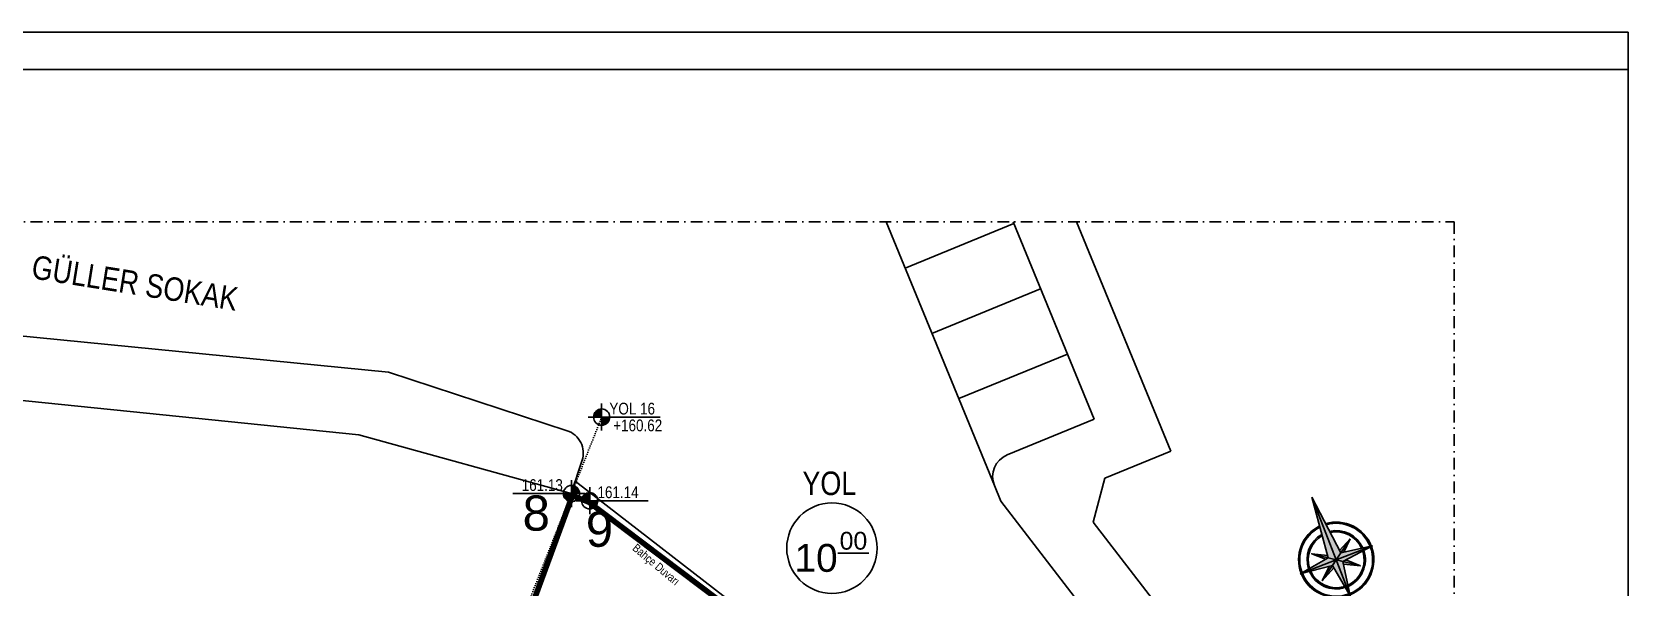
# Model space of a CAD drawing. Header units: millimetres. Extents: x 82776 to 137242, y 11666 to 27998.
# Drawn here: x 124138 to 125837, y 18519 to 19109 of the extents above; entities that cross this region are included whole.
import ezdxf
from ezdxf.xclip import XClip

# ---------------------------------------------------------------- set-up
doc = ezdxf.new("R2010")
doc.units = ezdxf.units.MM
doc.header["$XCLIPFRAME"] = 0
for name, pattern in [('ACAD_ISO03W100', [30, 12, -18]), ('ACAD_ISO07W100', [3, 0, -3]), ('DASHDOT', [1, 0.5, -0.25, 0, -0.25])]:
    doc.linetypes.add(name, pattern=pattern)
for name, color, linetype in [('0_IFC_Elevation_3', 21, 'Continuous'), ('0_IFC_Elevation_4', 11, 'Continuous'), ('0_IFC_Legend_Viewport', 7, 'Continuous'), ('0_IFC_Notation_Level_200', 160, 'Continuous'), ('0_IFC_Notation_Section_50', 10, 'Continuous'), ('0_IFC_Parsel Sınırı', 191, 'ACAD_ISO03W100'), ('0_IFC_Text_Explanation_100', 231, 'Continuous'), ('0_IFC_Text_Explanation_200', 231, 'Continuous'), ('0_IFC_Text_Explanation_50', 231, 'Continuous'), ('2_IFC_Handrail', 181, 'Continuous')]:
    doc.layers.add(name, color=color, linetype=linetype)
doc.styles.add('17-002_250_Mesa_Beykoz_10-Aplikasyon_Vaziyet_Peyzaj$0$Standard', font='arial.ttf')
doc.styles.add('IFC_TEXT', font='ARIALN.TTF')
doc.styles.get("Standard").update_dxf_attribs({"font": 'arial.ttf'})

# ---------------------------------------------------------------- blocks, each defined once
blk = doc.blocks.new('*U1736')
at = {"layer": '0_IFC_Legend_Viewport', "transparency": 33554687}
blk.add_lwpolyline([(-5112.2, 2920), (0, 2920), (0, 0), (-5112.2, 0)], close=True, dxfattribs=at)
at = {"style": 'IFC_TEXT'}
for tag, p in [('PAFTA', (-3114.5, 17.9)), ('OLCEK', (-110.4, 17.9))]:
    blk.add_attdef(tag, p, '', height=35, dxfattribs=at)
blk = doc.blocks.new('A$C13A74F9A')
at = {"layer": '0_IFC_Text_Explanation_50', "true_color": 0x636466}
h = blk.add_hatch(color=251, dxfattribs=at)
h.dxf.hatch_style = 1
h.paths.add_polyline_path([(0, 159.2), (-16.1, 11.3), (0, 0)])
h.paths.add_polyline_path([(48.7, 34.1), (15.5, 17.3), (16.1, 11.3)])
h.paths.add_polyline_path([(16.1, 11.3), (0, 0), (91.8, 0)])
h.paths.add_polyline_path([(21.4, -8.5), (13.5, -9.5), (48.7, -34.1)])
h.paths.add_polyline_path([(0, 0), (-13.5, -9.5), (0, -91.8)])
h.paths.add_polyline_path([(-13.5, -9.5), (-21.4, -8.5), (-48.7, -34.1)])
h.paths.add_polyline_path([(-16.1, 11.3), (-91.8, 0), (0, 0)])
h.paths.add_polyline_path([(-15.5, 17.3), (-48.7, 34.1), (-16.1, 11.3)])
at = {"layer": '0_IFC_Text_Explanation_50', "true_color": 0x939598}
h = blk.add_hatch(color=252, dxfattribs=at)
h.dxf.hatch_style = 1
h.paths.add_polyline_path([(0, 159.2), (0, 0), (16.1, 11.3)])
h.paths.add_polyline_path([(48.7, 34.1), (16.1, 11.3), (23.2, 10.2)])
h.paths.add_polyline_path([(91.8, 0), (0, 0), (13.5, -9.5)])
h.paths.add_polyline_path([(13.5, -9.5), (13.5, -9.5), (12.5, -15.8), (48.7, -34.1)])
h.paths.add_polyline_path([(13.5, -9.5), (0, 0), (0, -91.8)])
h.paths.add_polyline_path([(-12.5, -15.8), (-13.5, -9.5), (-48.7, -34.1)])
h.paths.add_polyline_path([(0, 0), (-91.8, 0), (-13.5, -9.5)])
h.paths.add_polyline_path([(-23.2, 10.2), (-48.7, 34.1), (-16.1, 11.3)])
at = {"layer": '0_IFC_Text_Explanation_50'}
for p, q in [((-16.1, 11.3), (0, 159.2)), ((0, 159.2), (16.1, 11.3)), ((-91.8, 0), (-16.1, 11.3)), ((16.1, 11.3), (91.8, 0)), ((0, -91.8), (-13.5, -9.5)), ((13.9, -9.7), (0, 0)), ((0, 0), (0, -91.8))]:
    blk.add_line(p, q, dxfattribs=at)
for points in [[(0, -91.8), (0, 159.2)], [(0, 0), (-48.7, 34.1)], [(-15.5, 17.3), (-48.7, 34.1), (-23.2, 10.2)], [(0, 0), (48.7, 34.1)], [(48.7, 34.1), (15.5, 17.3)], [(48.7, 34.1), (23.2, 10.2)], [(-91.8, 0), (0, 0)], [(0, 0), (-48.7, -34.1)], [(-48.7, -34.1), (-21.4, -8.5)], [(-48.7, -34.1), (-12.5, -15.8)], [(0, 0), (48.7, -34.1)], [(91.8, 0), (0, 0)], [(0, -91.8), (13.5, -9.5)], [(48.7, -34.1), (12.5, -15.8)], [(48.7, -34.1), (21.4, -8.5)]]:
    blk.add_lwpolyline(points, dxfattribs=at)
for points in [[(-91.8, 0), (0, 0), (-13.5, -9.5)], [(91.8, 0), (0, 0), (13.5, -9.5)]]:
    blk.add_lwpolyline(points, close=True, dxfattribs=at)
for radius, start, end in [(89.1, 94.9431, 179.7437), (86.2, 95.3202, 179.4499), (89.1, 0.2563, 85.0569), (86.2, 0.5501, 84.6798), (69, 98.261, 177.1642), (66.1, 98.9053, 176.665), (69, 2.8358, 81.739), (66.1, 3.335, 81.0947), (89.1, 180.2151, 269.7175), (86.2, 180.4617, 269.3936), (69, 182.3776, 266.8716), (66.1, 182.7955, 266.3203), (89.1, 270.2825, 359.7849), (86.2, 270.6064, 359.5383), (69, 273.1284, 357.6224), (66.1, 273.6797, 357.2045)]:
    blk.add_arc((0, 0), radius, start, end, dxfattribs=at)
blk = doc.blocks.new('ARAZİYOLLAR_2')
at = {"layer": '0_IFC_Elevation_3'}
for p, q in [((7611.7, -7919.9, 3462.4), (9619.6, -6744.7, 3462.4)), ((7950.5, -8300.9, 3462.4), (9856.6, -7185.3, 3462.4)), ((7861, -8642.9, 3462.4), (9927.2, -7433.6, 3462.4)), ((8727.2, -7846.3, 3462.4), (8474.6, -7414.8, 3462.4)), ((8468.3, -7997.8, 3462.4), (8215.7, -7566.3, 3462.4)), ((8209.4, -8149.4, 3462.4), (7956.8, -7717.9, 3462.4)), ((7549.3, -7956.4, 3462.4), (7611.6, -7919.9, 3462.4)), ((6875, -8645.9, 3462.4), (7549.3, -7956.4, 3462.4)), ((7950.5, -8300.9, 3462.4), (7748.4, -7955.7, 3462.4)), ((7063.7, -8821.1, 3462.4), (7516.4, -8358.1, 3462.4)), ((7516.4, -8358.1, 3462.4), (7708.1, -8381.7, 3462.4)), ((7708.1, -8381.7, 3462.4), (7861, -8642.9, 3462.4))]:
    blk.add_line(p, q, dxfattribs=at)
at = {"layer": '0_IFC_Elevation_3', "elevation": 3462.4}
blk.add_lwpolyline([(7326.5, -6140.6), (7472.8, -6166.7, 0.414214), (7588.7, -6085.8), (7729, -5298), (7616.1, -2592.8)], format="xyb", dxfattribs=at)
for points in [[(5325.1, -2776.6), (7366.3, -3099.2), (7447.8, -5209.8), (7326.5, -6140.6), (7380.1, -6150.2), (6895.9, -6999.5)], [(7325.1, -6140.4), (7326.2, -6140.6)]]:
    blk.add_lwpolyline(points, dxfattribs=at)
at = {"layer": '0_IFC_Elevation_3'}
blk.add_arc((7662.1, -8006.2, 3462.4), 100, 30.33975, 120.33975, dxfattribs=at)
at = {"layer": '0_IFC_Parsel Sınırı', "linetype": 'Continuous', "ltscale": 5, "const_width": 10, "elevation": 3462.4}
blk.add_lwpolyline([(5323.2, -760.4), (5322.3, -1259.6), (5325.1, -2776.6), (5018.8, -2728.2), (5032, -4366.9), (5024.5, -5117), (5019.3, -5645.1), (7326.4, -6140.9), (7306.8, -6222.6), (6955.6, -6856.3), (5972.9, -8325.1), (6123, -8355.3), (6103.7, -8389.3), (5666.1, -9177.7), (2891.3, -8408.4), (-1.4, -8102.4), (-301.4, -7769.4), (-295.7, -5423), (-290.7, -3181.4), (-205.1, -2247.2), (0, 0), (1862.5, -268.3), (3023.4, -433)], close=True, dxfattribs=at)
at = {"layer": '0_IFC_Parsel Sınırı'}
for p in [(7326.4, -6140.9), (7306.8, -6222.6, 404.8)]:
    blk.add_point(p, dxfattribs=at)
at = {"layer": '0_IFC_Text_Explanation_100'}
blk.add_line((7233.2, -7300.1, 3462.4), (7251.7, -7430.8, 3462.4), dxfattribs=at)
blk.add_circle((7251.1, -7272.3, 3462.4), 192.6, dxfattribs=at)
at = {"lineweight": 0, "ltscale": 100, "xscale": 1.8, "yscale": 1.8, "zscale": 1.8, "rotation": 299.3203037162538}
blk.add_blockref('A$C13A74F9A', (7502.1, -9405.2, 3462.4), dxfattribs=at)
at = {"layer": '0_IFC_Parsel Sınırı'}
for s, p in [('8', (7140.8, -5957.3)), ('9', (7110.4, -6233.4, 404.8))]:
    blk.add_text(s, height=150, rotation=278.03072, dxfattribs=at).set_placement(p)
at = {"layer": '0_IFC_Text_Explanation_100', "style": '17-002_250_Mesa_Beykoz_10-Aplikasyon_Vaziyet_Peyzaj$0$Standard'}
for s, height, p in [('10', 118.45, (7129.1, -7128.2, 3462.4)), ('00', 75.8, (7249.3, -7305.4, 3462.4))]:
    blk.add_text(s, height=height, rotation=278.03075, dxfattribs=at).set_placement(p)
at = {"layer": '0_IFC_Text_Explanation_200', "style": 'IFC_TEXT', "oblique": 0}
blk.add_text('GÜLLER SOKAK', height=100, rotation=268.97122, dxfattribs=at).set_placement((7912.6, -3732.3, 42859049))
at = {"layer": '0_IFC_Text_Explanation_200', "style": 'IFC_TEXT'}
blk.add_text('YOL', height=100, rotation=278.03072, dxfattribs=at).set_placement((7457.4, -7116.1, 42859049))
blk = doc.blocks.new('0_IFC_NOTATION_LEVEL_200')
at = {"layer": '0_IFC_Notation_Level_200'}
h = blk.add_hatch(color=256, dxfattribs=at)
h.dxf.hatch_style = 1
h.paths.add_polyline_path([(0, 0), (0, 576, 0.4142136), (-576, 0)])
h.paths.add_polyline_path([(0, -576, 0.4142136), (576, 0), (0, 0)])
for p, q in [((0, 0), (-960, 0)), ((0, 960), (0, -960)), ((0, 0), (4154, 0))]:
    blk.add_line(p, q, dxfattribs=at)
blk.add_circle((0, 0), 576, dxfattribs=at)
at = {"layer": '0_IFC_Notation_Level_200', "style": 'IFC_TEXT'}
for tag, p in [('LEVEL_ABOVE', (549, 185)), ('LEVEL_BELOW', (549, -1005))]:
    blk.add_attdef(tag, p, '', height=800, dxfattribs=at)
blk = doc.blocks.new('BLOK KOSE KOTLARI')
at = {"layer": '0_IFC_Notation_Level_200', "linetype": 'ACAD_ISO07W100', "lineweight": 0, "ltscale": 3, "elevation": -346238.3}
blk.add_lwpolyline([(5815.9, 4598.1), (4790.5, 2003)], dxfattribs=at)
ref = blk.add_blockref('0_IFC_NOTATION_LEVEL_200', (5815.9, 4598.1, -346238.3), dxfattribs=dict(xscale=0.06, yscale=0.06, zscale=0.06))
ref.add_attrib('LEVEL_BELOW', '+160.62', (5865.1, 4537.8, -346238.3), dxfattribs={"layer": '0_IFC_Notation_Level_200', "height": 50, "rotation": 0, "style": 'IFC_TEXT'})
ref.add_attrib('LEVEL_ABOVE', 'YOL 16', (5848.9, 4609.2, -346238.3), dxfattribs={"layer": '0_IFC_Notation_Level_200', "height": 50, "rotation": 0, "style": 'IFC_TEXT'})
ref = blk.add_blockref('0_IFC_NOTATION_LEVEL_200', (5687.3, 4272.6, -346238.3), dxfattribs=dict(xscale=-0.06, yscale=0.06, zscale=0.06))
ref.add_attrib('LEVEL_ABOVE', '161.13', (5475.5, 4283.7, -346238.3), dxfattribs={"layer": '0_IFC_Notation_Level_200', "height": 50, "rotation": 360, "style": 'IFC_TEXT'})
ref = blk.add_blockref('0_IFC_NOTATION_LEVEL_200', (5765, 4241.9, -346238.3), dxfattribs=dict(xscale=0.06, yscale=0.06, zscale=0.06))
ref.add_attrib('LEVEL_ABOVE', '161.14', (5798.2, 4253.1, -346238.3), dxfattribs={"layer": '0_IFC_Notation_Level_200', "height": 50, "rotation": 0, "style": 'IFC_TEXT'})
blk = doc.blocks.new('VP_SETLER')
at = {"layer": '0_IFC_Elevation_4'}
blk.add_lwpolyline([(7588, -439.6), (6254.6, 753.2), (5678.3, 1187.8), (5616.9, 1212.1), (4809.6, -985.6, -0.012986), (4794.3, -983.7), (5608.1, 1231.7), (5685.7, 1201), (6264.2, 764.8), (7581.3, -413.5), (7632.2, -269.1), (7644.7, -278.7)], format="xyb", close=True, dxfattribs=at)
at = {"layer": '2_IFC_Handrail'}
for points in [[(7636.4, -272.3), (7583.5, -422.2), (6261, 760.9), (5683.3, 1196.6), (5611, 1225.2), (4799.4, -984.4)], [(7640.6, -275.5), (7585.7, -430.9), (6257.8, 757), (5680.8, 1192.2), (5614, 1218.6), (4804.5, -985)]]:
    blk.add_lwpolyline(points, dxfattribs=at)
at = {"layer": '0_IFC_Text_Explanation_200', "insert": (5887.1, 1020.9), "char_height": 35, "attachment_point": 1, "rotation": 320.0477, "style": 'IFC_TEXT'}
blk.add_mtext_dynamic_manual_height_columns('Bahçe Duvarı', width=275.849, gutter_width=972000, heights=[0], dxfattribs=at)
blk = doc.blocks.new('VAZIYET PLANI')
at = {"layer": '0_IFC_Notation_Section_50', "linetype": 'DASHDOT', "ltscale": 100}
blk.add_lwpolyline([(11583.7, 0), (0, 0), (0, 9738.9), (11583.7, 9738.9)], close=True, dxfattribs=at)
ref = blk.add_blockref('ARAZİYOLLAR_2', (720.3, 2186.1, -3462.4), dxfattribs=dict(rotation=81.96927943568697))
XClip(ref).set_block_clipping_path([(-2265.303593221, 407.7926608024), (-647.0130053807, -11062.3160780947), (8996.370837995, -9701.7537971335), (7378.0802501547, 1768.3549417636)])
blk.add_blockref('VP_SETLER', (2216.9, 7350.9))
blk.add_blockref('BLOK KOSE KOTLARI', (2137.6, 4310, 346238.3))

msp = doc.modelspace()

# ---------------------------------------------------------------- linework, layer by layer
msp.add_lwpolyline([(82776.4, 19109.3), (82776.4, 16109.3), (125837.1, 16109.1), (125837.1, 19109.1)], close=True)

# ---------------------------------------------------------------- block references
msp.add_blockref('*U1736', (125837.1, 16149.3))

# ---------------------------------------------------------------- next in the draw order: block references
at = {"xscale": 0.25, "yscale": 0.25, "zscale": 0.25}
msp.add_blockref('VAZIYET PLANI', (122756.1, 16472.4, -86559.6), dxfattribs=at)

doc.saveas('drawing.dxf')
